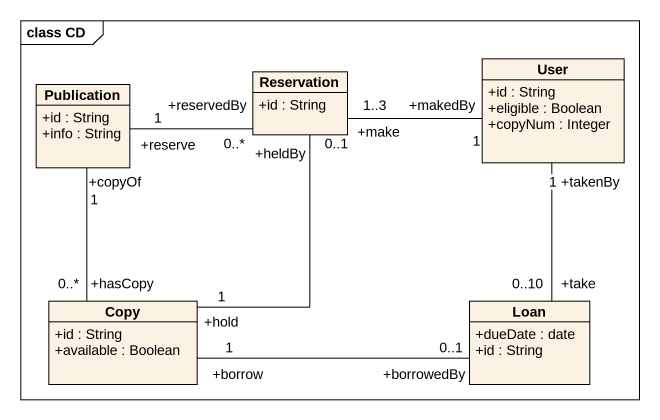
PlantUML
@startuml
mainframe class CD
hide circle
hide empty members
skinparam classAttributeIconSize 0
class Reservation {
  +id : String
}
class User {
  +id : String
  +eligible : Boolean
  +copyNum : Integer
}
class Publication {
  +id : String
  +info : String
}
class Copy {
  +id : String
  +available : Boolean
}
class Loan {
  +dueDate : date
  +id : String
}
Reservation "+make\n1..3" -right- "+makedBy\n1" User
Publication "+reserve\n1" -right- "+reservedBy\n0..*" Reservation
Copy "+hold\n1" -up- "+heldBy\n0..1" Reservation
Copy "+hasCopy\n0..*" -up- "+copyOf\n1" Publication
Copy "+borrow\n1" -right- "+borrowedBy\n0..1" Loan
Loan "+take\n0..10" -up- "+takenBy\n1" User
@enduml
